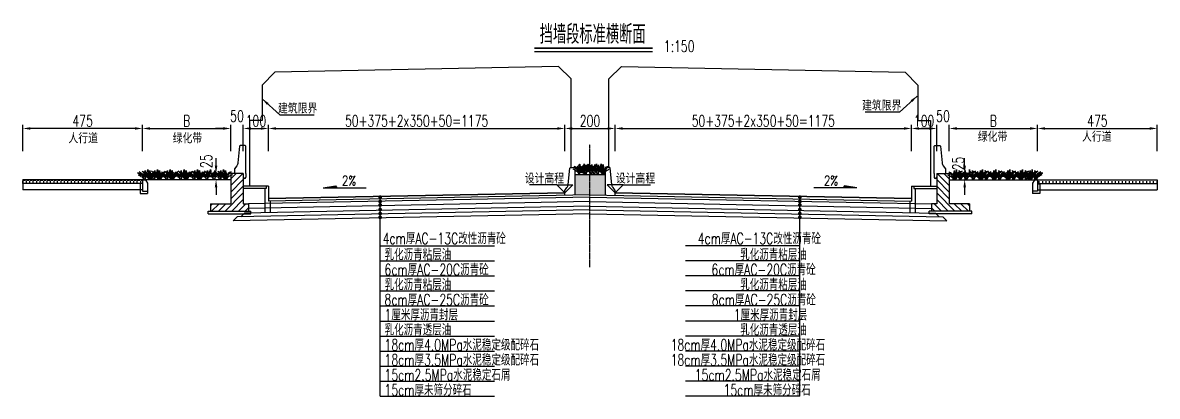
# Model space of a CAD drawing. Header units: millimetres. Extents: x -5615 to 11854, y -4751 to 15404.
# Drawn here: x 7202 to 11702, y 6711 to 8190 of the extents above; entities that cross this region are included whole.
import ezdxf
from ezdxf.enums import TextEntityAlignment as Align

# ---------------------------------------------------------------- set-up
doc = ezdxf.new("R2010")
doc.units = ezdxf.units.MM
doc.header["$LTSCALE"] = 0.25
doc.header["$MEASUREMENT"] = 0
doc.linetypes.add('ACAD_ISO04W100', pattern=[30, 24, -3, 0, -3])
for name, color, linetype in [('3', 3, 'Continuous'), ('lk', 1, 'Continuous'), ('中心线', 5, 'ACAD_ISO04W100'), ('填充', 8, 'Continuous'), ('尺寸', 7, 'Continuous'), ('建筑限界', 9, 'Continuous'), ('文字', 7, 'Continuous'), ('标注', 7, 'Continuous'), ('次轮廓线', 7, 'Continuous'), ('轮廓线', 1, 'Continuous')]:
    doc.layers.add(name, color=color, linetype=linetype)
doc.styles.get("Standard").update_dxf_attribs({"font": 'simplex1.shx', "width": 0.7, "bigfont": 'hztxt.shx'})
doc.dimstyles.new('150', dxfattribs={"dimscale": 15, "dimtxt": 3, "dimasz": 2, "dimexe": 1, "dimexo": 1, "dimgap": 0.5, "dimtad": 1, "dimdec": 1, "dimdsep": 46, "dimtxsty": 'Standard', "dimcen": 0.5, "dimadec": 0, "dimazin": 0, "dimtfac": 1, "dimtdec": 1, "dimtofl": 0, "dimtmove": 2, "dimatfit": 3, "dimfxl": 0, "dimtolj": 1, "dimtzin": 0, "dimarcsym": 0})

# ---------------------------------------------------------------- blocks, each defined once
blk = doc.blocks.new('*D216')
at = {"layer": '标注', "color": 0, "lineweight": -2}
for p, q in [((7201.7, 7681.2), (7201.7, 7786.2)), ((7676.7, 7681.2), (7676.7, 7786.2)), ((7646.7, 7771.2), (7231.7, 7771.2))]:
    blk.add_line(p, q, dxfattribs=at)
at = {"layer": '标注', "color": 0}
for points in [[(7231.7, 7776.2), (7231.7, 7766.2), (7201.7, 7771.2)], [(7646.7, 7776.2), (7646.7, 7766.2), (7676.7, 7771.2)]]:
    blk.add_solid(points, dxfattribs=at)
at = {"layer": '标注', "color": 0, "insert": (7439.2, 7801.2), "char_height": 45, "attachment_point": 5}
blk.add_mtext('\\A1;475', dxfattribs=at)
blk = doc.blocks.new('*D217')
at = {"layer": '标注', "color": 0, "lineweight": -2}
for p, q in [((11226.7, 7681.2), (11226.7, 7786.2)), ((11701.7, 7681.2), (11701.7, 7786.2)), ((11256.7, 7771.2), (11671.7, 7771.2))]:
    blk.add_line(p, q, dxfattribs=at)
at = {"layer": '标注', "color": 0}
for points in [[(11256.7, 7776.2), (11256.7, 7766.2), (11226.7, 7771.2)], [(11671.7, 7776.2), (11671.7, 7766.2), (11701.7, 7771.2)]]:
    blk.add_solid(points, dxfattribs=at)
at = {"layer": '标注', "color": 0, "insert": (11464.2, 7801.2), "char_height": 45, "attachment_point": 5}
blk.add_mtext('\\A1;475', dxfattribs=at)
blk = doc.blocks.new('箭头')
at = {"layer": '尺寸'}
blk.add_hatch(color=256, dxfattribs=at).paths.add_polyline_path([(0, 0), (-0.35, 0.6), (-3.63, 0)])
for p, q in [((-3.63, 0), (-0.35, 0.6)), ((-3.63, 0), (7.74, 0)), ((-0.35, 0.6), (0, 0))]:
    blk.add_line(p, q, dxfattribs=at)
blk = doc.blocks.new('*D218')
at = {"layer": '标注', "color": 0, "lineweight": -2}
for p, q in [((7676.7, 7681.2), (7676.7, 7786.2)), ((8026.7, 7681.2), (8026.7, 7786.2)), ((7706.7, 7771.2), (7996.7, 7771.2))]:
    blk.add_line(p, q, dxfattribs=at)
at = {"layer": '标注', "color": 0}
for points in [[(7706.7, 7776.2), (7706.7, 7766.2), (7676.7, 7771.2)], [(7996.7, 7776.2), (7996.7, 7766.2), (8026.7, 7771.2)]]:
    blk.add_solid(points, dxfattribs=at)
at = {"layer": '标注', "color": 0, "insert": (7851.7, 7801.2), "char_height": 45, "attachment_point": 5}
blk.add_mtext('\\A1;B', dxfattribs=at)
blk = doc.blocks.new('*D219')
at = {"layer": '标注', "color": 0, "lineweight": -2}
for p, q in [((8026.7, 7681.2), (8026.7, 7786.2)), ((8076.7, 7681.2), (8076.7, 7786.2)), ((7996.7, 7771.2), (7966.7, 7771.2)), ((8106.7, 7771.2), (8136.7, 7771.2))]:
    blk.add_line(p, q, dxfattribs=at)
at = {"layer": '标注', "color": 0}
for points in [[(7996.7, 7776.2), (7996.7, 7766.2), (8026.7, 7771.2)], [(8106.7, 7776.2), (8106.7, 7766.2), (8076.7, 7771.2)]]:
    blk.add_solid(points, dxfattribs=at)
at = {"layer": '标注', "color": 0, "insert": (8051.7, 7820), "char_height": 45, "attachment_point": 5}
blk.add_mtext('\\A1;50', dxfattribs=at)
blk = doc.blocks.new('*D220')
at = {"layer": '标注', "color": 0, "lineweight": -2}
for p, q in [((8076.7, 7681.2), (8076.7, 7786.2)), ((8176.7, 7681.2), (8176.7, 7786.2)), ((8106.7, 7771.2), (8146.7, 7771.2))]:
    blk.add_line(p, q, dxfattribs=at)
at = {"layer": '标注', "color": 0}
for points in [[(8106.7, 7776.2), (8106.7, 7766.2), (8076.7, 7771.2)], [(8146.7, 7776.2), (8146.7, 7766.2), (8176.7, 7771.2)]]:
    blk.add_solid(points, dxfattribs=at)
at = {"layer": '标注', "color": 0, "insert": (8126.7, 7801.2), "char_height": 45, "attachment_point": 5}
blk.add_mtext('\\A1;100', dxfattribs=at)
blk = doc.blocks.new('*D221')
at = {"layer": '标注', "color": 0, "lineweight": -2}
for p, q in [((8176.7, 7681.2), (8176.7, 7786.2)), ((9351.7, 7681.2), (9351.7, 7786.2)), ((8206.7, 7771.2), (9321.7, 7771.2))]:
    blk.add_line(p, q, dxfattribs=at)
at = {"layer": '标注', "color": 0}
for points in [[(8206.7, 7776.2), (8206.7, 7766.2), (8176.7, 7771.2)], [(9321.7, 7776.2), (9321.7, 7766.2), (9351.7, 7771.2)]]:
    blk.add_solid(points, dxfattribs=at)
at = {"layer": '标注', "color": 0, "insert": (8764.2, 7801.2), "char_height": 45, "attachment_point": 5}
blk.add_mtext('\\A1;50+375+2x350+50=1175', dxfattribs=at)
blk = doc.blocks.new('*D222')
at = {"layer": '标注', "color": 0, "lineweight": -2}
for p, q in [((9351.7, 7681.2), (9351.7, 7786.2)), ((9551.7, 7681.2), (9551.7, 7786.2)), ((9381.7, 7771.2), (9521.7, 7771.2))]:
    blk.add_line(p, q, dxfattribs=at)
at = {"layer": '标注', "color": 0}
for points in [[(9381.7, 7776.2), (9381.7, 7766.2), (9351.7, 7771.2)], [(9521.7, 7776.2), (9521.7, 7766.2), (9551.7, 7771.2)]]:
    blk.add_solid(points, dxfattribs=at)
at = {"layer": '标注', "color": 0, "insert": (9451.7, 7801.2), "char_height": 45, "attachment_point": 5}
blk.add_mtext('\\A1;200', dxfattribs=at)
blk = doc.blocks.new('*D223')
at = {"layer": '标注', "color": 0, "lineweight": -2}
for p, q in [((9551.7, 7681.2), (9551.7, 7786.2)), ((10726.7, 7681.2), (10726.7, 7786.2)), ((9581.7, 7771.2), (10696.7, 7771.2))]:
    blk.add_line(p, q, dxfattribs=at)
at = {"layer": '标注', "color": 0}
for points in [[(9581.7, 7776.2), (9581.7, 7766.2), (9551.7, 7771.2)], [(10696.7, 7776.2), (10696.7, 7766.2), (10726.7, 7771.2)]]:
    blk.add_solid(points, dxfattribs=at)
at = {"layer": '标注', "color": 0, "insert": (10139.2, 7801.2), "char_height": 45, "attachment_point": 5}
blk.add_mtext('\\A1;50+375+2x350+50=1175', dxfattribs=at)
blk = doc.blocks.new('*D224')
at = {"layer": '标注', "color": 0, "lineweight": -2}
for p, q in [((10726.7, 7681.2), (10726.7, 7786.2)), ((10826.7, 7681.2), (10826.7, 7786.2)), ((10756.7, 7771.2), (10796.7, 7771.2))]:
    blk.add_line(p, q, dxfattribs=at)
at = {"layer": '标注', "color": 0}
for points in [[(10756.7, 7776.2), (10756.7, 7766.2), (10726.7, 7771.2)], [(10796.7, 7776.2), (10796.7, 7766.2), (10826.7, 7771.2)]]:
    blk.add_solid(points, dxfattribs=at)
at = {"layer": '标注', "color": 0, "insert": (10776.7, 7801.2), "char_height": 45, "attachment_point": 5}
blk.add_mtext('\\A1;100', dxfattribs=at)
blk = doc.blocks.new('*D215')
at = {"layer": '标注', "color": 0, "lineweight": -2}
for p, q in [((10876.7, 7681.2), (10876.7, 7786.2)), ((11226.7, 7681.2), (11226.7, 7786.2)), ((10906.7, 7771.2), (11196.7, 7771.2))]:
    blk.add_line(p, q, dxfattribs=at)
at = {"layer": '标注', "color": 0}
for points in [[(10906.7, 7776.2), (10906.7, 7766.2), (10876.7, 7771.2)], [(11196.7, 7776.2), (11196.7, 7766.2), (11226.7, 7771.2)]]:
    blk.add_solid(points, dxfattribs=at)
at = {"layer": '标注', "color": 0, "insert": (11051.7, 7801.2), "char_height": 45, "attachment_point": 5}
blk.add_mtext('\\A1;B', dxfattribs=at)
blk = doc.blocks.new('*D225')
at = {"layer": '标注', "color": 0, "lineweight": -2}
for p, q in [((10826.7, 7681.2), (10826.7, 7786.2)), ((10876.7, 7681.2), (10876.7, 7786.2)), ((10796.7, 7771.2), (10766.7, 7771.2)), ((10906.7, 7771.2), (10936.7, 7771.2))]:
    blk.add_line(p, q, dxfattribs=at)
at = {"layer": '标注', "color": 0}
for points in [[(10796.7, 7776.2), (10796.7, 7766.2), (10826.7, 7771.2)], [(10906.7, 7776.2), (10906.7, 7766.2), (10876.7, 7771.2)]]:
    blk.add_solid(points, dxfattribs=at)
at = {"layer": '标注', "color": 0, "insert": (10851.7, 7820), "char_height": 45, "attachment_point": 5}
blk.add_mtext('\\A1;50', dxfattribs=at)
blk = doc.blocks.new('*D213')
at = {"layer": '标注', "color": 0, "lineweight": -2}
for p, q in [((10937.6, 7623.3), (10937.6, 7653.3)), ((10891.7, 7593.3), (10952.6, 7593.3)), ((10891.7, 7568.3), (10952.6, 7568.3)), ((10937.6, 7538.3), (10937.6, 7508.3))]:
    blk.add_line(p, q, dxfattribs=at)
at = {"layer": '标注', "color": 0}
for points in [[(10932.6, 7623.3), (10942.6, 7623.3), (10937.6, 7593.3)], [(10932.6, 7538.3), (10942.6, 7538.3), (10937.6, 7568.3)]]:
    blk.add_solid(points, dxfattribs=at)
at = {"layer": '标注', "color": 0, "insert": (10912, 7632.6), "char_height": 45, "attachment_point": 5, "rotation": 90}
blk.add_mtext('\\A1;25', dxfattribs=at)
blk = doc.blocks.new('*D214')
at = {"layer": '标注', "color": 0, "lineweight": -2}
for p, q in [((7968.6, 7623.3), (7968.6, 7653.3)), ((8011.7, 7593.3), (7953.6, 7593.3)), ((8011.7, 7568.3), (7953.6, 7568.3)), ((7968.6, 7538.3), (7968.6, 7508.3))]:
    blk.add_line(p, q, dxfattribs=at)
at = {"layer": '标注', "color": 0}
for points in [[(7963.6, 7623.3), (7973.6, 7623.3), (7968.6, 7593.3)], [(7963.6, 7538.3), (7973.6, 7538.3), (7968.6, 7568.3)]]:
    blk.add_solid(points, dxfattribs=at)
at = {"layer": '标注', "color": 0, "insert": (7930, 7641.3), "char_height": 45, "attachment_point": 5, "rotation": 90}
blk.add_mtext('\\A1;25', dxfattribs=at)
blk = doc.blocks.new('cs2')
for p, q in [((4729.92, 1071.66), (4729.6, 1071.1)), ((4730.59, 1071.79), (4730.14, 1071.79)), ((4730.59, 1071.79), (4730.59, 1069.54)), ((4729.56, 1070.97), (4729.56, 1069.04)), ((4730.59, 1069.54), (4729.56, 1069.54))]:
    blk.add_line(p, q)
for centre, start, end in [((4729.81, 1070.97), 150.42, 180), ((4730.14, 1071.54), 90, 150.42)]:
    blk.add_arc(centre, 0.25, start, end)
blk.add_point((4730.18, 1071.79))

msp = doc.modelspace()

# ---------------------------------------------------------------- hatches: boundary and pattern name
at = {"layer": '填充'}
h = msp.add_hatch(dxfattribs=at)
h.set_pattern_fill('ANGLE', color=256, scale=50, style=0)
h.set_pattern_definition([(7e-15, (7958.785, 2918.407), (0, 13.75), [10, -3.75]), (90, (7958.785, 2918.407), (-13.75, 8e-16), [10, -3.75])])
h.paths.add_polyline_path([(7201.65, 7568.25), (7201.65, 7553.25), (7676.65, 7553.25), (7676.65, 7568.25)])
h = msp.add_hatch(dxfattribs=at)
h.set_pattern_fill('ANSI31', color=256, scale=150, style=0)
h.set_pattern_definition([(45, (7968.785, -122.768), (-13.25825, 13.25825), [])])
h.paths.add_polyline_path([(8096.65, 7473.25), (8076.65, 7473.25), (8076.65, 7593.25), (8026.65, 7593.25), (8021.77, 7593.25, 0.0436362), (8016.65, 7586.33), (8016.65, 7578.25, 1), (8026.65, 7578.25), (8026.65, 7473.25), (7946.65, 7473.25), (7946.65, 7443.25), (8096.65, 7443.25)])
h = msp.add_hatch(dxfattribs=at)
h.set_pattern_fill('AR-SAND', color=256, style=0)
h.set_pattern_definition([(37.5, (7968.7847, 7830.296), (-0.0629934, 1.9268238), [0, -1.52, 0, -1.7, 0, -1.625]), (7.5, (7968.7847, 7830.296), (1.7697767, 2.822146), [0, -0.82, 0, -1.37, 0, -0.525]), (327.5, (7967.5547, 7830.296), (3.1141419, 0.005659), [0, -0.5, 0, -1.8, 0, -2.35]), (317.5, (7967.5547, 7830.296), (3.0061266, 0.8776756), [0, -0.25, 0, -1.18, 0, -1.35])])
h.paths.add_polyline_path([(9511.65, 7589.03), (9451.65, 7589.03), (9451.65, 7508.75), (9511.65, 7507.55)])
h.paths.add_polyline_path([(9451.65, 7589.03), (9391.65, 7589.03), (9391.65, 7507.55), (9451.65, 7508.75)])
h = msp.add_hatch(dxfattribs=at)
h.set_pattern_fill('ANSI31', color=256, scale=150, style=0)
h.set_pattern_definition([(135, (10934.522, -122.768), (13.25825, 13.25825), [])])
h.paths.add_polyline_path([(10806.65, 7473.25), (10826.65, 7473.25), (10826.65, 7593.25), (10876.65, 7593.25), (10881.53, 7593.25, -0.0436362), (10886.65, 7586.33), (10886.65, 7578.25, -1), (10876.65, 7578.25), (10876.65, 7473.25), (10956.65, 7473.25), (10956.65, 7443.25), (10806.65, 7443.25)])
h = msp.add_hatch(dxfattribs=at)
h.set_pattern_fill('ANGLE', color=256, scale=50, style=0)
h.set_pattern_definition([(180, (10944.522, 2918.407), (0, 13.75), [10, -3.75]), (90, (10944.522, 2918.407), (13.75, 8e-16), [10, -3.75])])
h.paths.add_polyline_path([(11226.65, 7568.25), (11226.65, 7553.25), (11701.65, 7553.25), (11701.65, 7568.25)])

# ---------------------------------------------------------------- linework, layer by layer
for p, q in [((9699.58, 8074.17), (9231.46, 8074.17)), ((9391.65, 7589.03), (9511.65, 7589.03)), ((7676.65, 7553.25), (7201.65, 7553.25)), ((7676.65, 7528.25), (7201.65, 7528.25)), ((9319.83, 7548.57), (9211.73, 7548.57)), ((9583.47, 7548.57), (9691.57, 7548.57)), ((11226.65, 7553.25), (11701.65, 7553.25)), ((11226.65, 7528.25), (11701.65, 7528.25)), ((8066.65, 7421.05), (8081.65, 7436.35)), ((10836.65, 7421.05), (10821.65, 7436.35)), ((8036.65, 7405.45), (8051.65, 7420.75)), ((10866.65, 7405.45), (10851.65, 7420.75))]:
    msp.add_line(p, q)
at = {"ltscale": 100}
for p, q in [((8619.34, 6710.53), (8619.34, 7495.32)), ((10283.97, 6710.53), (10283.97, 7495.32)), ((8619.34, 7306.54), (9072.44, 7306.54)), ((10283.97, 7306.54), (9830.87, 7306.54)), ((8619.34, 7246.94), (9072.44, 7246.94)), ((10283.97, 7246.94), (9830.87, 7246.94)), ((8619.34, 7187.34), (9072.44, 7187.34)), ((10283.97, 7187.34), (9830.87, 7187.34)), ((8619.34, 7127.74), (9072.44, 7127.74)), ((10283.97, 7127.74), (9830.87, 7127.74)), ((8619.34, 7068.14), (9072.44, 7068.14)), ((10283.97, 7068.14), (9830.87, 7068.14)), ((8619.34, 7008.54), (9072.44, 7008.54)), ((10283.97, 7008.54), (9830.87, 7008.54)), ((8619.34, 6948.93), (9072.44, 6948.93)), ((10283.97, 6948.93), (9830.87, 6948.93)), ((8619.34, 6889.33), (9072.44, 6889.33)), ((10283.97, 6889.33), (9830.87, 6889.33)), ((8619.34, 6829.73), (9072.44, 6829.73)), ((10283.97, 6829.73), (9830.87, 6829.73)), ((8619.34, 6770.13), (9072.44, 6770.13)), ((10283.97, 6770.13), (9830.87, 6770.13)), ((8619.34, 6710.53), (9072.44, 6710.53)), ((10283.97, 6710.53), (9830.87, 6710.53))]:
    msp.add_line(p, q, dxfattribs=at)
for points, format in [([(9699.58, 8089.17, 6, 6, 0), (9231.46, 8089.17, 0.6, 0.6, 0)], "xyseb"), ([(8086.65, 7593.25), (8086.65, 7700.75, 0.4142136), (8084.15, 7703.25), (8064.21, 7703.25, 0.3839793), (8061.72, 7701.01), (8054.83, 7635.27, -0.1263332), (8050.42, 7623.38), (8042.1, 7611.4, 0.1529225), (8041.65, 7609.97), (8041.65, 7593.25)], "xyb"), ([(10816.65, 7593.25), (10816.65, 7700.75, -0.4142136), (10819.15, 7703.25), (10839.1, 7703.25, -0.3839793), (10841.59, 7701.01), (10848.47, 7635.27, 0.1263332), (10852.89, 7623.38), (10861.21, 7611.4, -0.1529225), (10861.65, 7609.97), (10861.65, 7593.25)], "xyb"), ([(9351.65, 7506.75), (9351.65, 7523.47, -0.1529225), (9352.1, 7524.9), (9360.42, 7536.88, 0.1263332), (9364.83, 7548.77), (9371.72, 7614.51, -0.3839793), (9374.21, 7616.75), (9389.15, 7616.75, -0.4142136), (9391.65, 7614.25), (9391.65, 7507.55)], "xyb"), ([(9551.65, 7506.75), (9551.65, 7523.47, 0.1529225), (9551.21, 7524.9), (9542.89, 7536.88, -0.1263332), (9538.47, 7548.77), (9531.59, 7614.51, 0.3839793), (9529.1, 7616.75), (9514.15, 7616.75, 0.4142136), (9511.65, 7614.25), (9511.65, 7507.55)], "xyb")]:
    msp.add_lwpolyline(points, format=format)
at = {"const_width": 7.5}
for points in [[(8615.59, 7499.07, 1), (8623.09, 7499.07, 1)], [(8615.59, 7482.06, 1), (8623.09, 7482.06, 1)], [(8615.59, 7468.22, 1), (8623.09, 7468.22, 1)], [(10287.72, 7499.07, -1), (10280.22, 7499.07, -1)], [(10287.72, 7482.06, -1), (10280.22, 7482.06, -1)], [(10287.72, 7468.22, -1), (10280.22, 7468.22, -1)], [(8615.59, 7450.08, 1), (8623.09, 7450.08, 1)], [(8615.59, 7434.25, 1), (8623.09, 7434.25, 1)], [(8615.59, 7419.19, 1), (8623.09, 7419.19, 1)], [(10287.72, 7450.08, -1), (10280.22, 7450.08, -1)], [(10287.72, 7434.25, -1), (10280.22, 7434.25, -1)], [(10287.72, 7419.19, -1), (10280.22, 7419.19, -1)]]:
    msp.add_lwpolyline(points, format="xyb", close=True, dxfattribs=at)
at = {"layer": '3', "color": 9}
for points in [[(7687.7, 7577.46, -0.013375), (7656.35, 7594.99, -0.001492), (7688.1, 7585.25, -0.302407), (7693.99, 7578, 0.1063996), (7675.4, 7602.47, -0.2267195), (7695.35, 7583.43, -0.091203), (7698.53, 7608.13, -0.074282), (7699.73, 7581.14)], [(7725.46, 7577.46, -0.013375), (7694.11, 7594.99, -0.001492), (7725.86, 7585.25, -0.302407), (7731.75, 7578, 0.1063996), (7713.16, 7602.47, -0.2267195), (7733.11, 7583.43, -0.091203), (7736.29, 7608.13, -0.074282), (7737.49, 7581.14)], [(7733.69, 7588.08, 0.0394978), (7721.98, 7582.42, 0.232087), (7710.01, 7568.25, -0.1911867), (7728.61, 7599.63, 0.2267195), (7708.65, 7580.6, 0.091203), (7705.48, 7605.3, 0.1239074), (7706.97, 7567.46, 0.0624947), (7701.17, 7585.39)], [(7771.45, 7588.08, 0.0394978), (7759.74, 7582.42, 0.232087), (7747.77, 7568.25, -0.1911867), (7766.37, 7599.63, 0.2267195), (7746.41, 7580.6, 0.091203), (7743.24, 7605.3, 0.1239074), (7744.73, 7567.46, 0.0624947), (7738.93, 7585.39)], [(7775.97, 7577.46, -0.013375), (7744.63, 7594.99, -0.001492), (7776.37, 7585.25, -0.302407), (7782.27, 7578, 0.1063996), (7763.67, 7602.47, -0.2267195), (7783.63, 7583.43, -0.091203), (7786.8, 7608.13, -0.074282), (7788, 7581.14)], [(7821.96, 7588.08, 0.0394978), (7810.25, 7582.42, 0.232087), (7798.29, 7568.25, -0.1911867), (7816.88, 7599.63, 0.2267195), (7796.93, 7580.6, 0.091203), (7793.75, 7605.3, 0.1239074), (7795.24, 7567.46, 0.0624947), (7789.45, 7585.39)], [(7831.08, 7577.46, -0.013375), (7799.73, 7594.99, -0.001492), (7831.48, 7585.25, -0.302407), (7837.37, 7578, 0.1063996), (7818.78, 7602.47, -0.2267195), (7838.73, 7583.43, -0.091203), (7841.91, 7608.13, -0.074282), (7843.11, 7581.14)], [(7877.07, 7588.08, 0.0394978), (7865.36, 7582.42, 0.232087), (7853.39, 7568.25, -0.1911867), (7871.99, 7599.63, 0.2267195), (7852.03, 7580.6, 0.091203), (7848.86, 7605.3, 0.1239074), (7850.35, 7567.46, 0.0624947), (7844.55, 7585.39)], [(7884.37, 7577.46, -0.013375), (7853.02, 7594.99, -0.001492), (7884.77, 7585.25, -0.302407), (7890.66, 7578, 0.1063996), (7872.07, 7602.47, -0.2267195), (7892.03, 7583.43, -0.091203), (7895.2, 7608.13, -0.074282), (7896.4, 7581.14)], [(7930.36, 7588.08, 0.0394978), (7918.65, 7582.42, 0.232087), (7906.68, 7568.25, -0.1911867), (7925.28, 7599.63, 0.2267195), (7905.32, 7580.6, 0.091203), (7902.15, 7605.3, 0.1239074), (7903.64, 7567.46, 0.0624947), (7897.85, 7585.39)], [(7935.52, 7577.46, -0.013375), (7904.17, 7594.99, -0.001492), (7935.92, 7585.25, -0.302407), (7941.81, 7578, 0.1063996), (7923.22, 7602.47, -0.2267195), (7943.17, 7583.43, -0.091203), (7946.35, 7608.13, -0.074282), (7947.55, 7581.14)], [(7987.68, 7577.46, -0.013375), (7956.33, 7594.99, -0.001492), (7988.08, 7585.25, -0.302407), (7993.97, 7578, 0.1063996), (7975.38, 7602.47, -0.2267195), (7995.33, 7583.43, -0.091203), (7998.51, 7608.13, -0.074282), (7999.71, 7581.14)], [(8033.67, 7588.08, 0.0394978), (8021.96, 7582.42, 0.232087), (8009.99, 7568.25, -0.1911867), (8028.59, 7599.63, 0.2267195), (8008.63, 7580.6, 0.091203), (8005.46, 7605.3, 0.1239074), (8006.95, 7567.46, 0.0624947), (8001.15, 7585.39)], [(9383.13, 7610.74, -0.0394978), (9394.84, 7605.07, -0.232087), (9406.81, 7590.91, 0.1911867), (9388.21, 7622.29, -0.2267195), (9408.17, 7603.26, -0.091203), (9411.34, 7627.95, -0.1239074), (9409.85, 7590.12, -0.0624947), (9415.65, 7608.04)], [(9418.26, 7600.12, -0.013375), (9386.91, 7617.64, -0.001492), (9418.66, 7607.9, -0.302407), (9424.55, 7600.65, 0.1063996), (9405.96, 7625.12, -0.2267195), (9425.91, 7606.09, -0.091203), (9429.09, 7630.78, -0.074282), (9430.28, 7603.8)], [(9399.94, 7613.67, -0.0656242), (9411.26, 7629.88, 0.0063244), (9408.94, 7623.97, 0.0063244)], [(9435.35, 7597.29, -0.013375), (9404, 7614.81, -0.001492), (9435.74, 7605.07, -0.302407), (9441.64, 7597.82, 0.1063996), (9423.04, 7622.29, -0.2267195), (9443, 7603.26, -0.091203), (9446.17, 7627.95, -0.074282), (9447.37, 7600.97)], [(9406.03, 7611.8, -0.0794345), (9413.2, 7617.98, -0.0794345)], [(9408.84, 7609.9, -0.0394978), (9420.54, 7604.23, -0.232087), (9432.51, 7590.07, 0.1911867), (9413.92, 7621.45, -0.2267195), (9433.87, 7602.42, -0.091203), (9437.05, 7627.12, -0.1239074), (9435.56, 7589.28, -0.0624947), (9441.35, 7607.2)], [(9408.84, 7600.03, -0.2088897), (9428.64, 7592.11, 0.0309304), (9408.84, 7606.11)], [(9417.03, 7610.84, -0.0656242), (9428.35, 7627.05, 0.0063244), (9426.03, 7621.14, 0.0063244)], [(9430.43, 7602.81, -0.1130591), (9446.09, 7629.88, -0.0330136), (9435.16, 7602.86, -0.0330136)], [(9431.07, 7610.74, -0.0394978), (9442.78, 7605.07, -0.232087), (9454.75, 7590.91, 0.1911867), (9436.15, 7622.29, -0.2267195), (9456.11, 7603.26, -0.091203), (9459.28, 7627.95, -0.1239074), (9457.79, 7590.12, -0.0624947), (9463.59, 7608.04)], [(9433.23, 7616.75, -0.0551464), (9439.46, 7618.89, 0.0175385), (9435.56, 7614.66)], [(9466.2, 7600.12, -0.013375), (9434.85, 7617.64, -0.001492), (9466.6, 7607.9, -0.302407), (9472.49, 7600.65, 0.1063996), (9453.9, 7625.12, -0.2267195), (9473.85, 7606.09, -0.091203), (9477.03, 7630.78, -0.074282), (9478.22, 7603.8)], [(9435.15, 7603.41, -0.2245474), (9457.2, 7621.72, -0.0120292), (9439.42, 7600.55)], [(9442.73, 7610, -0.0656242), (9454.05, 7626.21, 0.0063244), (9451.73, 7620.31, 0.0063244)], [(9442.81, 7610.74, -0.0394978), (9454.52, 7605.07, -0.232087), (9466.49, 7590.91, 0.1911867), (9447.89, 7622.29, -0.2267195), (9467.85, 7603.26, -0.091203), (9471.02, 7627.95, -0.1239074), (9469.53, 7590.12, -0.0624947), (9475.33, 7608.04)], [(9451.3, 7619.15, 0.0112436), (9447.6, 7608.51)], [(9448.83, 7608.13, -0.0794345), (9455.99, 7614.31, -0.0794345)], [(9485.37, 7600.12, -0.013375), (9454.02, 7617.64, -0.001492), (9485.76, 7607.9, -0.302407), (9491.66, 7600.65, 0.1063996), (9473.06, 7625.12, -0.2267195), (9493.02, 7606.09, -0.091203), (9496.19, 7630.78, -0.074282), (9497.39, 7603.8)], [(9456.78, 7609.9, -0.0394978), (9468.48, 7604.23, -0.232087), (9480.45, 7590.07, 0.1911867), (9461.86, 7621.45, -0.2267195), (9481.81, 7602.42, -0.091203), (9484.99, 7627.12, -0.1239074), (9483.5, 7589.28, -0.0624947), (9489.29, 7607.2)], [(9475.94, 7609.9, -0.0394978), (9487.65, 7604.23, -0.232087), (9499.62, 7590.07, 0.1911867), (9481.03, 7621.45, -0.2267195), (9500.98, 7602.42, -0.091203), (9504.15, 7627.12, -0.1239074), (9502.66, 7589.28, -0.0624947), (9508.46, 7607.2)], [(9531.35, 7610.74, 0.0394978), (9519.65, 7605.07, 0.232087), (9507.68, 7590.91, -0.1911867), (9526.27, 7622.29, 0.2267195), (9506.32, 7603.26, 0.091203), (9503.14, 7627.95, 0.1239074), (9504.63, 7590.12, 0.0624947), (9498.84, 7608.04)], [(10869.64, 7588.08, -0.0394978), (10881.35, 7582.42, -0.232087), (10893.31, 7568.25, 0.1911867), (10874.72, 7599.63, -0.2267195), (10894.68, 7580.6, -0.091203), (10897.85, 7605.3, -0.1239074), (10896.36, 7567.46, -0.0624947), (10902.15, 7585.39)], [(10915.63, 7577.46, 0.013375), (10946.98, 7594.99, 0.001492), (10915.23, 7585.25, 0.302407), (10909.33, 7578, -0.1063996), (10927.93, 7602.47, 0.2267195), (10907.97, 7583.43, 0.091203), (10904.8, 7608.13, 0.074282), (10903.6, 7581.14)], [(10967.78, 7577.46, 0.013375), (10999.13, 7594.99, 0.001492), (10967.39, 7585.25, 0.302407), (10961.49, 7578, -0.1063996), (10980.09, 7602.47, 0.2267195), (10960.13, 7583.43, 0.091203), (10956.96, 7608.13, 0.074282), (10955.76, 7581.14)], [(10972.95, 7588.08, -0.0394978), (10984.65, 7582.42, -0.232087), (10996.62, 7568.25, 0.1911867), (10978.03, 7599.63, -0.2267195), (10997.98, 7580.6, -0.091203), (11001.16, 7605.3, -0.1239074), (10999.67, 7567.46, -0.0624947), (11005.46, 7585.39)], [(11018.93, 7577.46, 0.013375), (11050.28, 7594.99, 0.001492), (11018.54, 7585.25, 0.302407), (11012.64, 7578, -0.1063996), (11031.24, 7602.47, 0.2267195), (11011.28, 7583.43, 0.091203), (11008.11, 7608.13, 0.074282), (11006.91, 7581.14)], [(11026.24, 7588.08, -0.0394978), (11037.95, 7582.42, -0.232087), (11049.91, 7568.25, 0.1911867), (11031.32, 7599.63, -0.2267195), (11051.27, 7580.6, -0.091203), (11054.45, 7605.3, -0.1239074), (11052.96, 7567.46, -0.0624947), (11058.75, 7585.39)], [(11072.23, 7577.46, 0.013375), (11103.57, 7594.99, 0.001492), (11071.83, 7585.25, 0.302407), (11065.93, 7578, -0.1063996), (11084.53, 7602.47, 0.2267195), (11064.57, 7583.43, 0.091203), (11061.4, 7608.13, 0.074282), (11060.2, 7581.14)], [(11081.35, 7588.08, -0.0394978), (11093.05, 7582.42, -0.232087), (11105.02, 7568.25, 0.1911867), (11086.43, 7599.63, -0.2267195), (11106.38, 7580.6, -0.091203), (11109.56, 7605.3, -0.1239074), (11108.06, 7567.46, -0.0624947), (11113.86, 7585.39)], [(11127.33, 7577.46, 0.013375), (11158.68, 7594.99, 0.001492), (11126.94, 7585.25, 0.302407), (11121.04, 7578, -0.1063996), (11139.63, 7602.47, 0.2267195), (11119.68, 7583.43, 0.091203), (11116.5, 7608.13, 0.074282), (11115.31, 7581.14)], [(11131.86, 7588.08, -0.0394978), (11143.57, 7582.42, -0.232087), (11155.53, 7568.25, 0.1911867), (11136.94, 7599.63, -0.2267195), (11156.89, 7580.6, -0.091203), (11160.07, 7605.3, -0.1239074), (11158.58, 7567.46, -0.0624947), (11164.37, 7585.39)], [(11177.85, 7577.46, 0.013375), (11209.19, 7594.99, 0.001492), (11177.45, 7585.25, 0.302407), (11171.55, 7578, -0.1063996), (11190.15, 7602.47, 0.2267195), (11170.19, 7583.43, 0.091203), (11167.02, 7608.13, 0.074282), (11165.82, 7581.14)], [(11169.62, 7588.08, -0.0394978), (11181.32, 7582.42, -0.232087), (11193.29, 7568.25, 0.1911867), (11174.7, 7599.63, -0.2267195), (11194.65, 7580.6, -0.091203), (11197.83, 7605.3, -0.1239074), (11196.34, 7567.46, -0.0624947), (11202.13, 7585.39)], [(11215.6, 7577.46, 0.013375), (11246.95, 7594.99, 0.001492), (11215.21, 7585.25, 0.302407), (11209.31, 7578, -0.1063996), (11227.91, 7602.47, 0.2267195), (11207.95, 7583.43, 0.091203), (11204.78, 7608.13, 0.074282), (11203.58, 7581.14)], [(7659.11, 7587.25, -0.0394978), (7670.82, 7581.58, -0.232087), (7682.79, 7567.42, 0.1911867), (7664.19, 7598.8, -0.2267195), (7684.15, 7579.77, -0.091203), (7687.32, 7604.46, -0.1239074), (7685.83, 7566.63, -0.0624947), (7691.63, 7584.55)], [(7678.28, 7587.25, -0.0394978), (7689.98, 7581.58, -0.232087), (7701.95, 7567.42, 0.1911867), (7683.36, 7598.8, -0.2267195), (7703.31, 7579.77, -0.091203), (7706.49, 7604.46, -0.1239074), (7705, 7566.63, -0.0624947), (7710.79, 7584.55)], [(7696.87, 7587.25, -0.0394978), (7708.58, 7581.58, -0.232087), (7720.55, 7567.42, 0.1911867), (7701.95, 7598.8, -0.2267195), (7721.91, 7579.77, -0.091203), (7725.08, 7604.46, -0.1239074), (7723.59, 7566.63, -0.0624947), (7729.38, 7584.55)], [(7716.04, 7587.25, -0.0394978), (7727.74, 7581.58, -0.232087), (7739.71, 7567.42, 0.1911867), (7721.12, 7598.8, -0.2267195), (7741.07, 7579.77, -0.091203), (7744.25, 7604.46, -0.1239074), (7742.76, 7566.63, -0.0624947), (7748.55, 7584.55)], [(7747.38, 7587.25, -0.0394978), (7759.09, 7581.58, -0.232087), (7771.06, 7567.42, 0.1911867), (7752.47, 7598.8, -0.2267195), (7772.42, 7579.77, -0.091203), (7775.59, 7604.46, -0.1239074), (7774.1, 7566.63, -0.0624947), (7779.9, 7584.55)], [(7766.55, 7587.25, -0.0394978), (7778.26, 7581.58, -0.232087), (7790.23, 7567.42, 0.1911867), (7771.63, 7598.8, -0.2267195), (7791.59, 7579.77, -0.091203), (7794.76, 7604.46, -0.1239074), (7793.27, 7566.63, -0.0624947), (7799.07, 7584.55)], [(7802.49, 7587.25, -0.0394978), (7814.2, 7581.58, -0.232087), (7826.17, 7567.42, 0.1911867), (7807.57, 7598.8, -0.2267195), (7827.53, 7579.77, -0.091203), (7830.7, 7604.46, -0.1239074), (7829.21, 7566.63, -0.0624947), (7835, 7584.55)], [(7821.66, 7587.25, -0.0394978), (7833.36, 7581.58, -0.232087), (7845.33, 7567.42, 0.1911867), (7826.74, 7598.8, -0.2267195), (7846.69, 7579.77, -0.091203), (7849.87, 7604.46, -0.1239074), (7848.38, 7566.63, -0.0624947), (7854.17, 7584.55)], [(7855.78, 7587.25, -0.0394978), (7867.49, 7581.58, -0.232087), (7879.46, 7567.42, 0.1911867), (7860.86, 7598.8, -0.2267195), (7880.82, 7579.77, -0.091203), (7883.99, 7604.46, -0.1239074), (7882.5, 7566.63, -0.0624947), (7888.3, 7584.55)], [(7874.95, 7587.25, -0.0394978), (7886.66, 7581.58, -0.232087), (7898.62, 7567.42, 0.1911867), (7880.03, 7598.8, -0.2267195), (7899.99, 7579.77, -0.091203), (7903.16, 7604.46, -0.1239074), (7901.67, 7566.63, -0.0624947), (7907.46, 7584.55)], [(7906.93, 7587.25, -0.0394978), (7918.64, 7581.58, -0.232087), (7930.61, 7567.42, 0.1911867), (7912.01, 7598.8, -0.2267195), (7931.97, 7579.77, -0.091203), (7935.14, 7604.46, -0.1239074), (7933.65, 7566.63, -0.0624947), (7939.45, 7584.55)], [(7935.38, 7587.25, -0.0394978), (7947.08, 7581.58, -0.232087), (7959.05, 7567.42, 0.1911867), (7940.46, 7598.8, -0.2267195), (7960.41, 7579.77, -0.091203), (7963.59, 7604.46, -0.1239074), (7962.09, 7566.63, -0.0624947), (7967.89, 7584.55)], [(7959.09, 7587.25, -0.0394978), (7970.8, 7581.58, -0.232087), (7982.77, 7567.42, 0.1911867), (7964.17, 7598.8, -0.2267195), (7984.13, 7579.77, -0.091203), (7987.3, 7604.46, -0.1239074), (7985.81, 7566.63, -0.0624947), (7991.6, 7584.55)], [(7978.26, 7587.25, -0.0394978), (7989.96, 7581.58, -0.232087), (8001.93, 7567.42, 0.1911867), (7983.34, 7598.8, -0.2267195), (8003.29, 7579.77, -0.091203), (8006.47, 7604.46, -0.1239074), (8004.98, 7566.63, -0.0624947), (8010.77, 7584.55)], [(9413.67, 7595.21, 0.0931805), (9394.39, 7602.69, -0.1501755), (9418.25, 7600.01, -0.1501755)], [(9408.41, 7602.88, -0.0226272), (9409.92, 7604.56, -0.0226272)], [(9409.5, 7604.79, 0.0066718), (9408.44, 7602.88)], [(9430.75, 7592.38, 0.0931805), (9411.48, 7599.86, -0.1501755), (9435.33, 7597.18, -0.1501755)], [(9417.76, 7595.31, -0.0444766), (9418.95, 7597.69)], [(9419.01, 7597.66, 0.0048651), (9418.32, 7595.32, 0.0048651)], [(10925.05, 7587.25, 0.0394978), (10913.34, 7581.58, 0.232087), (10901.37, 7567.42, -0.1911867), (10919.97, 7598.8, 0.2267195), (10900.01, 7579.77, 0.091203), (10896.84, 7604.46, 0.1239074), (10898.33, 7566.63, 0.0624947), (10892.54, 7584.55)], [(10944.22, 7587.25, 0.0394978), (10932.51, 7581.58, 0.232087), (10920.54, 7567.42, -0.1911867), (10939.13, 7598.8, 0.2267195), (10919.18, 7579.77, 0.091203), (10916.01, 7604.46, 0.1239074), (10917.5, 7566.63, 0.0624947), (10911.7, 7584.55)], [(10967.93, 7587.25, 0.0394978), (10956.22, 7581.58, 0.232087), (10944.26, 7567.42, -0.1911867), (10962.85, 7598.8, 0.2267195), (10942.89, 7579.77, 0.091203), (10939.72, 7604.46, 0.1239074), (10941.21, 7566.63, 0.0624947), (10935.42, 7584.55)], [(10996.37, 7587.25, 0.0394978), (10984.67, 7581.58, 0.232087), (10972.7, 7567.42, -0.1911867), (10991.29, 7598.8, 0.2267195), (10971.34, 7579.77, 0.091203), (10968.16, 7604.46, 0.1239074), (10969.66, 7566.63, 0.0624947), (10963.86, 7584.55)], [(11028.36, 7587.25, 0.0394978), (11016.65, 7581.58, 0.232087), (11004.68, 7567.42, -0.1911867), (11023.28, 7598.8, 0.2267195), (11003.32, 7579.77, 0.091203), (11000.15, 7604.46, 0.1239074), (11001.64, 7566.63, 0.0624947), (10995.84, 7584.55)], [(11047.52, 7587.25, 0.0394978), (11035.82, 7581.58, 0.232087), (11023.85, 7567.42, -0.1911867), (11042.44, 7598.8, 0.2267195), (11022.49, 7579.77, 0.091203), (11019.31, 7604.46, 0.1239074), (11020.8, 7566.63, 0.0624947), (11015.01, 7584.55)], [(11081.65, 7587.25, 0.0394978), (11069.94, 7581.58, 0.232087), (11057.97, 7567.42, -0.1911867), (11076.57, 7598.8, 0.2267195), (11056.61, 7579.77, 0.091203), (11053.44, 7604.46, 0.1239074), (11054.93, 7566.63, 0.0624947), (11049.13, 7584.55)], [(11100.82, 7587.25, 0.0394978), (11089.11, 7581.58, 0.232087), (11077.14, 7567.42, -0.1911867), (11095.73, 7598.8, 0.2267195), (11075.78, 7579.77, 0.091203), (11072.61, 7604.46, 0.1239074), (11074.1, 7566.63, 0.0624947), (11068.3, 7584.55)], [(11136.75, 7587.25, 0.0394978), (11125.05, 7581.58, 0.232087), (11113.08, 7567.42, -0.1911867), (11131.67, 7598.8, 0.2267195), (11111.72, 7579.77, 0.091203), (11108.54, 7604.46, 0.1239074), (11110.04, 7566.63, 0.0624947), (11104.24, 7584.55)], [(11155.92, 7587.25, 0.0394978), (11144.22, 7581.58, 0.232087), (11132.25, 7567.42, -0.1911867), (11150.84, 7598.8, 0.2267195), (11130.89, 7579.77, 0.091203), (11127.71, 7604.46, 0.1239074), (11129.2, 7566.63, 0.0624947), (11123.41, 7584.55)], [(11187.27, 7587.25, 0.0394978), (11175.56, 7581.58, 0.232087), (11163.59, 7567.42, -0.1911867), (11182.19, 7598.8, 0.2267195), (11162.23, 7579.77, 0.091203), (11159.06, 7604.46, 0.1239074), (11160.55, 7566.63, 0.0624947), (11154.75, 7584.55)], [(11206.44, 7587.25, 0.0394978), (11194.73, 7581.58, 0.232087), (11182.76, 7567.42, -0.1911867), (11201.35, 7598.8, 0.2267195), (11181.4, 7579.77, 0.091203), (11178.23, 7604.46, 0.1239074), (11179.72, 7566.63, 0.0624947), (11173.92, 7584.55)], [(11225.03, 7587.25, 0.0394978), (11213.32, 7581.58, 0.232087), (11201.35, 7567.42, -0.1911867), (11219.95, 7598.8, 0.2267195), (11199.99, 7579.77, 0.091203), (11196.82, 7604.46, 0.1239074), (11198.31, 7566.63, 0.0624947), (11192.51, 7584.55)], [(11244.19, 7587.25, 0.0394978), (11232.49, 7581.58, 0.232087), (11220.52, 7567.42, -0.1911867), (11239.11, 7598.8, 0.2267195), (11219.16, 7579.77, 0.091203), (11215.98, 7604.46, 0.1239074), (11217.48, 7566.63, 0.0624947), (11211.68, 7584.55)]]:
    msp.add_lwpolyline(points, format="xyb", dxfattribs=at)
at = {"layer": 'lk'}
for p, q in [((7936.65, 7443.25), (8106.65, 7443.25)), ((10966.65, 7443.25), (10796.65, 7443.25))]:
    msp.add_line(p, q, dxfattribs=at)
at = {"layer": '中心线'}
msp.add_line((9451.65, 7221.33), (9451.65, 7707.79), dxfattribs=at)
at = {"layer": '建筑限界'}
for points in [[(9376.65, 7616.75), (9376.65, 7967.25), (9326.65, 8016.25), (8201.65, 7993.75), (8151.65, 7942.75), (8151.65, 7803.25), (8101.65, 7803.25), (8101.65, 7543.25)], [(9526.65, 7616.75), (9526.65, 7967.25), (9576.65, 8016.25), (10701.65, 7993.75), (10751.65, 7942.75), (10751.65, 7803.25), (10801.65, 7803.25), (10801.65, 7543.25)], [(8176.65, 7493.25), (9351.65, 7516.75)], [(10726.65, 7493.25), (9551.65, 7516.75)]]:
    msp.add_lwpolyline(points, dxfattribs=at)
at = {"layer": '次轮廓线'}
for p, q in [((7667.11, 7553.25), (7667.11, 7513.25)), ((8176.65, 7543.25), (8076.65, 7543.25)), ((8166.65, 7533.25), (8076.65, 7533.25)), ((8161.65, 7533.25), (8161.65, 7437.95)), ((8166.65, 7543.25), (8166.65, 7533.25)), ((8176.65, 7543.25), (8176.65, 7483.15)), ((9351.65, 7516.75), (8176.65, 7493.25)), ((9551.65, 7516.75), (10726.65, 7493.25)), ((10726.65, 7543.25), (10726.65, 7483.15)), ((10726.65, 7543.25), (10826.65, 7543.25)), ((10736.65, 7543.25), (10736.65, 7533.25)), ((10736.65, 7533.25), (10826.65, 7533.25)), ((10741.65, 7533.25), (10741.65, 7437.95)), ((11206.2, 7543.25), (11206.2, 7517.25)), ((11236.2, 7550.75), (11226.65, 7550.75)), ((11236.2, 7550.75), (11236.2, 7513.25)), ((7667.11, 7513.25), (7697.11, 7513.25)), ((9451.65, 7499.75), (8096.65, 7472.65)), ((9451.65, 7481.75), (8096.65, 7454.65)), ((9451.65, 7508.75), (8176.65, 7483.25)), ((8182.65, 7483.37), (8182.65, 7438.37)), ((9451.65, 7508.75), (10726.65, 7483.25)), ((9451.65, 7499.75), (10806.65, 7472.65)), ((9451.65, 7481.75), (10806.65, 7454.65)), ((10720.65, 7483.37), (10720.65, 7438.37)), ((11236.2, 7513.25), (11206.2, 7513.25)), ((7936.65, 7433.25), (7936.65, 7443.25)), ((7936.65, 7433.25), (8106.65, 7433.25)), ((9451.65, 7433.75), (8036.65, 7405.45)), ((9451.65, 7448.75), (8051.65, 7420.75)), ((9451.65, 7463.75), (8081.65, 7436.35)), ((8106.65, 7433.25), (8106.65, 7443.25)), ((9451.65, 7463.75), (10821.65, 7436.35)), ((9451.65, 7448.75), (10851.65, 7420.75)), ((9451.65, 7433.75), (10866.65, 7405.45)), ((10796.65, 7433.25), (10796.65, 7443.25)), ((10966.65, 7433.25), (10796.65, 7433.25)), ((10966.65, 7433.25), (10966.65, 7443.25))]:
    msp.add_line(p, q, dxfattribs=at)
for points in [[(9319.83, 7548.57), (9383.47, 7548.57), (9351.65, 7516.75)], [(9583.47, 7548.57), (9519.83, 7548.57), (9551.65, 7516.75)]]:
    msp.add_lwpolyline(points, close=True, dxfattribs=at)
at = {"layer": '轮廓线'}
for p, q in [((7201.65, 7568.25), (7201.65, 7528.25)), ((8026.65, 7568.25), (7201.65, 7568.25)), ((7676.65, 7568.25), (7676.65, 7528.25)), ((8076.65, 7593.25), (8026.65, 7593.25)), ((8026.65, 7593.25), (8026.65, 7473.25)), ((8076.65, 7593.25), (8076.65, 7473.25)), ((8086.65, 7593.25), (8086.65, 7578.25)), ((10816.65, 7593.25), (10816.65, 7578.25)), ((10826.65, 7593.25), (10876.65, 7593.25)), ((10826.65, 7593.25), (10826.65, 7473.25)), ((10876.65, 7593.25), (10876.65, 7473.25)), ((10876.65, 7568.25), (11701.65, 7568.25)), ((11226.65, 7568.25), (11226.65, 7528.25)), ((11701.65, 7568.25), (11701.65, 7528.25)), ((7946.65, 7473.25), (7946.65, 7443.25)), ((7946.65, 7473.25), (8026.65, 7473.25)), ((8076.65, 7473.25), (8096.65, 7473.25)), ((8096.65, 7473.25), (8096.65, 7443.25)), ((10806.65, 7473.25), (10806.65, 7443.25)), ((10826.65, 7473.25), (10806.65, 7473.25)), ((10956.65, 7473.25), (10876.65, 7473.25)), ((10956.65, 7473.25), (10956.65, 7443.25))]:
    msp.add_line(p, q, dxfattribs=at)
for centre in [(8081.65, 7578.25), (10821.65, 7578.25)]:
    msp.add_arc(centre, 5, 180, 0, dxfattribs=at)

# ---------------------------------------------------------------- block references
at = {"layer": '尺寸', "yscale": 15, "zscale": 15}
for p, xscale in [((8447.87, 7535.43), 15), ((10455.43, 7535.43), -15)]:
    msp.add_blockref('箭头', p, dxfattribs=dict(at, xscale=xscale))
at = {"layer": '次轮廓线', "yscale": 20, "zscale": 20}
for p, xscale in [((102288.41, -13867.53), -20), ((-83385.1, -13867.53), 20)]:
    msp.add_blockref('cs2', p, dxfattribs=dict(at, xscale=xscale))

# ---------------------------------------------------------------- texts
at = {"width": 0.8}
for p in [(7855.08, 7731.12), (11048.23, 7737.53)]:
    msp.add_text('绿化带', height=37.5, dxfattribs=at).set_placement(p, align=Align.MIDDLE_CENTER)
at = {"layer": '文字', "width": 0.7}
for s, height, p in [('挡墙段标准横断面', 75, (9252.07, 8106.67)), ('1:150', 45, (9744.58, 8074.17)), ('4cm厚AC-13C改性沥青砼', 45, (8629.33, 7312.86)), ('4cm厚AC-13C改性沥青砼', 45, (9879.11, 7312.86)), ('乳化沥青粘层油', 45, (8636.79, 7249.26)), ('乳化沥青粘层油', 45, (10047.25, 7249.26)), ('6cm厚AC-20C沥青砼', 45, (8636.79, 7189.66)), ('6cm厚AC-20C沥青砼', 45, (9933.61, 7189.66)), ('乳化沥青粘层油', 45, (8636.79, 7130.06)), ('乳化沥青粘层油', 45, (10047.25, 7130.06)), ('8cm厚AC-25C沥青砼', 45, (8636.79, 7070.45)), ('8cm厚AC-25C沥青砼', 45, (9934.66, 7070.45)), ('1厘米厚沥青封层', 45, (8636.79, 7010.85)), ('1厘米厚沥青封层', 45, (10021.69, 7010.85)), ('乳化沥青透层油', 45, (8636.79, 6951.25)), ('乳化沥青透层油', 45, (10047.25, 6951.25)), ('18cm厚4.0MPa水泥稳定级配碎石', 45, (8636.79, 6891.65)), ('18cm厚4.0MPa水泥稳定级配碎石', 45, (9771.54, 6891.65)), ('18cm厚3.5MPa水泥稳定级配碎石', 45, (8636.79, 6832.05)), ('18cm厚3.5MPa水泥稳定级配碎石', 45, (9771.54, 6832.05)), ('15cm2.5MPa水泥稳定石屑', 45, (8636.79, 6772.45)), ('15cm2.5MPa水泥稳定石屑', 45, (9867.28, 6772.45)), ('15cm厚未筛分碎石', 45, (8636.79, 6712.84)), ('15cm厚未筛分碎石', 45, (9981.54, 6712.84))]:
    msp.add_text(s, height=height, dxfattribs=at).set_placement(p)
at = {"layer": '文字', "width": 0.8}
for s, p in [('建筑限界', (10608.65, 7860.94)), ('建筑限界', (8291.99, 7849.58)), ('人行道', (7441.48, 7731.12)), ('人行道', (11461.82, 7737.53)), ('2%', (8496.03, 7564.39)), ('设计高程', (9271.05, 7572.2)), ('设计高程', (9632.26, 7572.2)), ('2%', (10407.27, 7564.39))]:
    msp.add_text(s, height=37.5, dxfattribs=at).set_placement(p, align=Align.MIDDLE_CENTER)

# ---------------------------------------------------------------- dimensions: what is measured, and where the dimension line sits
at = {"layer": '标注'}
dim = msp.add_linear_dim(base=(7201.65, 7771.21), p1=(7676.65, 7568.25), p2=(7201.65, 7568.25), angle=180, dimstyle='150', dxfattribs=at)
dim.commit()
dim.dimension.update_dxf_attribs({"geometry": '*D216', "text_midpoint": (7439.15, 7801.21)})
for base, p1, p2, text, picture, middle in [((8026.65, 7771.21), (7676.65, 7568.25), (8026.65, 7568.25), 'B', '*D218', (7851.65, 7801.21)), ((9351.65, 7771.21), (8176.65, 7543.25), (9351.65, 7516.75), '50+375+2x350+50=<>', '*D221', (8764.15, 7801.21)), ((10726.65, 7771.21), (9551.65, 7516.75), (10726.65, 7543.25), '50+375+2x350+50=<>', '*D223', (10139.15, 7801.21)), ((11226.65, 7771.21), (10876.65, 7568.25), (11226.65, 7568.25), 'B', '*D215', (11051.65, 7801.21))]:
    dim = msp.add_linear_dim(base=base, p1=p1, p2=p2, text=text, dimstyle='150', dxfattribs=at)
    dim.commit()
    dim.dimension.update_dxf_attribs({"geometry": picture, "text_midpoint": middle})
for base, p1, p2, picture, middle in [((8076.65, 7771.21), (8026.65, 7568.25), (8076.65, 7593.25), '*D219', (8051.65, 7819.96)), ((8176.65, 7771.21), (8076.65, 7593.25), (8176.65, 7543.25), '*D220', (8126.65, 7801.21)), ((9551.65, 7771.21), (9351.65, 7516.75), (9551.65, 7516.75), '*D222', (9451.65, 7801.21)), ((10826.65, 7771.21), (10726.65, 7543.25), (10826.65, 7593.25), '*D224', (10776.65, 7801.21)), ((10826.65, 7771.21), (10876.65, 7568.25), (10826.65, 7593.25), '*D225', (10851.65, 7819.96)), ((11701.65, 7771.21), (11226.65, 7568.25), (11701.65, 7568.25), '*D217', (11464.15, 7801.21))]:
    dim = msp.add_linear_dim(base=base, p1=p1, p2=p2, dimstyle='150', dxfattribs=at)
    dim.commit()
    dim.dimension.update_dxf_attribs({"geometry": picture, "text_midpoint": middle})
for base, p1, p2, picture, middle in [((7968.6, 7593.25), (8026.65, 7568.25), (8026.65, 7593.25), '*D214', (7929.99, 7641.26)), ((10937.58, 7593.25), (10876.65, 7568.25), (10876.65, 7593.25), '*D213', (10911.98, 7632.62))]:
    dim = msp.add_linear_dim(base=base, p1=p1, p2=p2, angle=90, dimstyle='150', dxfattribs=at)
    dim.commit()
    dim.dimension.update_dxf_attribs({"geometry": picture, "text_midpoint": middle, "dimtype": 160})

# ---------------------------------------------------------------- leaders
for points in [[(8151.43, 7888.36), (8221.89, 7824.72), (8357.27, 7824.72)], [(10749.22, 7899.72), (10678.76, 7836.08), (10543.38, 7836.08)]]:
    msp.add_leader(points, dimstyle='150', dxfattribs=at)

doc.saveas('drawing.dxf')
